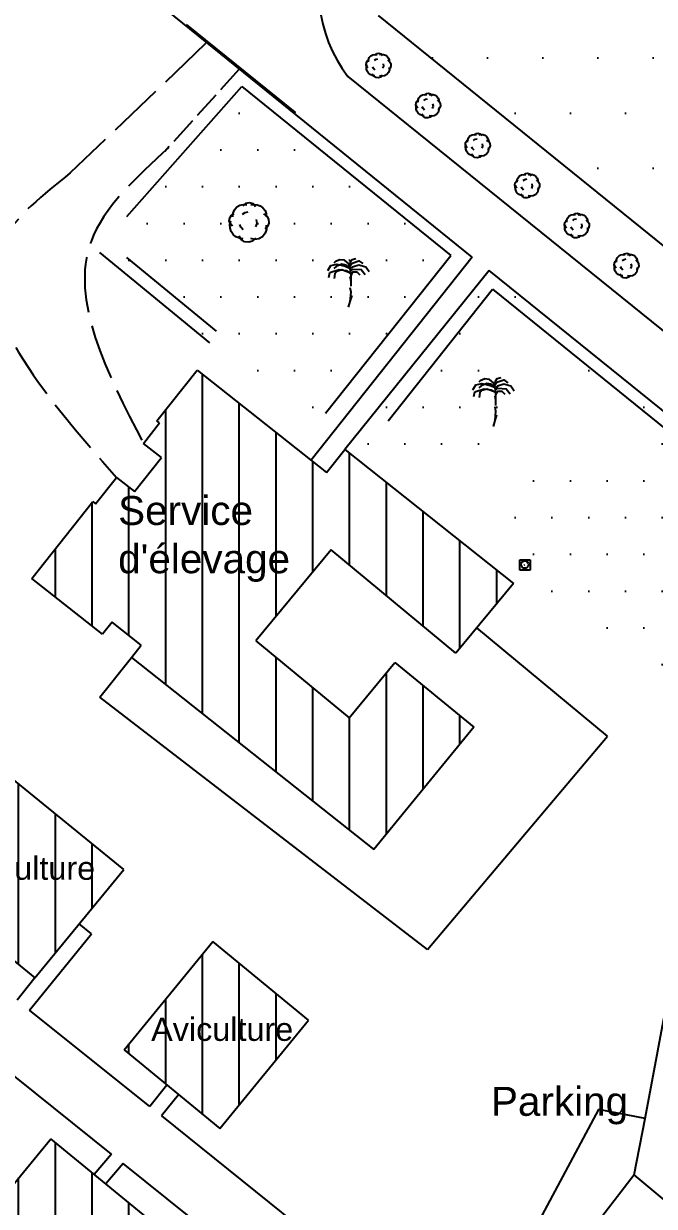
# Model space of a CAD drawing. Header units: metres. Extents: x 64 to 796628, y 142 to 671743.
# Drawn here: x 364074.5 to 364129, y 376009.7 to 376111.9 of the extents above; entities that cross this region are included whole.
import ezdxf

# ---------------------------------------------------------------- set-up
doc = ezdxf.new("R2010")
doc.units = ezdxf.units.M
doc.header["$LTSCALE"] = 2
doc.linetypes.add('ACAD_ISO02W100', pattern=[15, 12, -3])
doc.linetypes.add('UNE_LIGNE_CONTINUE', pattern=[0])
for name, color, linetype in [('Arbres', 100, 'Continuous'), ('construction', 1, 'Continuous'), ('palmier', 3, 'Continuous'), ('piste', 7, 'ACAD_ISO02W100'), ('Points d_appuis', 32, 'Continuous'), ('regard', 7, 'Continuous'), ('toponemie', 7, 'Continuous')]:
    doc.layers.add(name, color=color, linetype=linetype)
doc.layers.add('ROUTE', color=7, linetype='Continuous', lineweight=25)
doc.styles.add('Toponymie', font='arial.ttf', dxfattribs={"height": 2.5})
pattern_1 = [(0, (0, 0), (1.5875, 3.175), [0, -3.175])]

# ---------------------------------------------------------------- blocks, each defined once
blk = doc.blocks.new('Arbre 1')
at = {"layer": 'Arbres'}
for p, q in [((-1.589, 1.275), (-1.518, 1.457)), ((-1.518, 1.457), (-1.39, 1.608)), ((-1.39, 1.608), (-1.214, 1.71)), ((-1.214, 1.71), (-1.031, 1.735)), ((-1.08, 1.226), (-0.934, 1.319)), ((-1.042, 1.668), (-0.895, 1.809)), ((-1.031, 1.735), (-0.839, 1.731)), ((-0.934, 1.319), (-0.77, 1.354)), ((-0.895, 1.809), (-0.701, 1.853)), ((-0.701, 1.853), (-0.51, 1.801)), ((-0.627, 1.716), (-0.463, 1.751)), ((-0.51, 1.801), (-0.379, 1.634)), ((-0.463, 1.751), (-0.281, 1.728)), ((-0.281, 1.728), (-0.118, 1.667)), ((-0.118, 1.667), (0.024, 1.568)), ((0.024, 1.568), (0.136, 1.411)), ((0.136, 1.411), (0.2, 1.256)), ((-1.791, 0.847), (-1.768, 1.029)), ((-1.727, 0.691), (-1.791, 0.847)), ((-1.768, 1.029), (-1.668, 1.171)), ((-1.766, 0.663), (-1.714, 0.855)), ((-1.751, 0.461), (-1.766, 0.663)), ((-1.624, 0.564), (-1.727, 0.691)), ((-1.668, 1.171), (-1.522, 1.264)), ((-1.593, 1.083), (-1.589, 1.275)), ((-1.163, 0.516), (-1.227, 0.671)), ((-0.302, 0.718), (-0.373, 0.537)), ((-0.336, 0.931), (-0.302, 0.718)), ((0.046, 1.24), (0.226, 1.121)), ((0.2, 1.256), (0.206, 1.083)), ((0.226, 1.121), (0.328, 0.946)), ((0.343, 0.743), (0.272, 0.562)), ((0.328, 0.946), (0.343, 0.743)), ((-1.697, 0.286), (-1.751, 0.461)), ((-1.585, 0.13), (-1.697, 0.286)), ((-1.434, 0.002), (-1.585, 0.13)), ((-1.233, -0.079), (-1.434, 0.002)), ((-1.148, -0.149), (-1.259, 0.056)), ((-1.041, 0.378), (-1.163, 0.516)), ((0, 0), (-0.204, -0.111)), ((0.148, 0.189), (0, 0)), ((0.272, 0.562), (0.124, 0.421)), ((0.211, 0.4), (0.148, 0.189)), ((0.206, 0.621), (0.211, 0.4)), ((-1.051, -0.103), (-1.233, -0.079)), ((-0.968, -0.268), (-1.148, -0.149)), ((-0.738, -0.292), (-0.968, -0.268)), ((-0.534, -0.229), (-0.738, -0.292)), ((-0.417, -0.145), (-0.637, -0.102)), ((-0.377, -0.069), (-0.534, -0.229)), ((-0.204, -0.111), (-0.417, -0.145))]:
    blk.add_line(p, q, dxfattribs=at)
blk = doc.blocks.new('Regard')
for p, q in [((-0.67, 0.18), (0.22, 0.18)), ((-0.67, -0.71), (-0.67, 0.18)), ((-0.06, -0.06), (0, 0)), ((-0.06, -0.06), (0, 0)), ((0.22, 0.18), (0.22, -0.71)), ((0.22, -0.71), (-0.67, -0.71)), ((-0.29, -0.28), (-0.23, -0.22))]:
    blk.add_line(p, q)
blk.add_circle((-0.23, -0.22), 0.321)

msp = doc.modelspace()

# ---------------------------------------------------------------- hatches: boundary and pattern name
h = msp.add_hatch()
h.set_pattern_fill('DOTS', color=3, scale=3, style=0)
h.paths.add_polyline_path([(364156.6, 376171.04), (364229.29, 376112.16), (364179.41, 376052.47), (364105.15, 376112.58), (364153.2, 376171.13)])
h.paths.add_polyline_path([(364149.68, 376118.78), (364186.68, 376118.78), (364186.68, 376109.78), (364149.68, 376109.78)], flags=24)
h = msp.add_hatch()
h.set_pattern_fill('DOTS,_O', color=3, scale=2)
h.set_pattern_definition(pattern_1)
edge = h.paths.add_edge_path(flags=16)
edge.add_line((364094.64, 376094.62), (364094.53, 376094.33))
edge = h.paths.add_edge_path(flags=16)
edge.add_line((364094.59, 376094.96), (364094.64, 376094.62))
edge = h.paths.add_edge_path(flags=16)
edge.add_line((364093.27, 376094.29), (364093.16, 376094.54))
edge = h.paths.add_edge_path(flags=16)
edge.add_line((364093.46, 376094.07), (364093.27, 376094.29))
edge = h.paths.add_edge_path(flags=16)
edge.add_line((364093.63, 376095.58), (364093.9, 376095.64))
edge = h.paths.add_edge_path(flags=16)
edge.add_line((364093.4, 376095.43), (364093.63, 376095.58))
edge = h.paths.add_edge_path(flags=16)
edge.add_line((364093.29, 376093.23), (364093.11, 376093.56))
edge = h.paths.add_edge_path(flags=16)
edge.add_line((364093.58, 376093.04), (364093.29, 376093.23))
edge = h.paths.add_edge_path(flags=16)
edge.add_line((364093.95, 376093), (364093.58, 376093.04))
edge = h.paths.add_edge_path(flags=16)
edge.add_line((364094.27, 376093.1), (364093.95, 376093))
edge = h.paths.add_edge_path(flags=16)
edge.add_line((364094.52, 376093.36), (364094.27, 376093.1))
edge = h.paths.add_edge_path(flags=16)
edge.add_line((364094.46, 376093.24), (364094.11, 376093.31))
edge = h.paths.add_edge_path(flags=16)
edge.add_line((364094.8, 376093.29), (364094.46, 376093.24))
edge = h.paths.add_edge_path(flags=16)
edge.add_line((364095.13, 376093.47), (364094.8, 376093.29))
edge = h.paths.add_edge_path(flags=16)
edge.add_line((364095.36, 376093.77), (364095.13, 376093.47))
edge = h.paths.add_edge_path(flags=16)
edge.add_line((364095.46, 376094.11), (364095.36, 376093.77))
edge = h.paths.add_edge_path(flags=16)
edge.add_line((364095.46, 376094.46), (364095.46, 376094.11))
edge = h.paths.add_edge_path(flags=16)
edge.add_line((364095.56, 376094.37), (364095.33, 376094.14))
edge = h.paths.add_edge_path(flags=16)
edge.add_line((364095.68, 376094.66), (364095.56, 376094.37))
edge = h.paths.add_edge_path(flags=16)
edge.add_line((364095.65, 376094.98), (364095.68, 376094.66))
edge = h.paths.add_edge_path(flags=16)
edge.add_line((364095.49, 376095.26), (364095.65, 376094.98))
edge = h.paths.add_edge_path(flags=16)
edge.add_line((364095.2, 376095.45), (364095.49, 376095.26))
edge = h.paths.add_edge_path(flags=16)
edge.add_line((364095.45, 376095.48), (364095.46, 376095.2))
edge = h.paths.add_edge_path(flags=16)
edge.add_line((364095.34, 376095.73), (364095.45, 376095.48))
edge = h.paths.add_edge_path(flags=16)
edge.add_line((364095.17, 376095.98), (364095.34, 376095.73))
edge = h.paths.add_edge_path(flags=16)
edge.add_line((364094.94, 376096.14), (364095.17, 376095.98))
edge = h.paths.add_edge_path(flags=16)
edge.add_line((364094.68, 376096.23), (364094.94, 376096.14))
edge = h.paths.add_edge_path(flags=16)
edge.add_line((364094.39, 376096.27), (364094.68, 376096.23))
edge = h.paths.add_edge_path(flags=16)
edge.add_line((364094.12, 376096.22), (364094.39, 376096.27))
edge = h.paths.add_edge_path(flags=16)
edge.add_line((364094.31, 376096.35), (364094.52, 376096.08))
edge = h.paths.add_edge_path(flags=16)
edge.add_line((364094.01, 376096.43), (364094.31, 376096.35))
edge = h.paths.add_edge_path(flags=16)
edge.add_line((364093.7, 376096.36), (364094.01, 376096.43))
edge = h.paths.add_edge_path(flags=16)
edge.add_line((364093.46, 376096.14), (364093.7, 376096.36))
edge = h.paths.add_edge_path(flags=16)
edge.add_line((364093.48, 376096.24), (364093.79, 376096.24))
edge = h.paths.add_edge_path(flags=16)
edge.add_line((364093.19, 376096.2), (364093.48, 376096.24))
edge = h.paths.add_edge_path(flags=16)
edge.add_line((364092.9, 376096.04), (364093.19, 376096.2))
edge = h.paths.add_edge_path(flags=16)
edge.add_line((364092.7, 376095.8), (364092.9, 376096.04))
edge = h.paths.add_edge_path(flags=16)
edge.add_line((364092.59, 376095.51), (364092.7, 376095.8))
edge = h.paths.add_edge_path(flags=16)
edge.add_line((364092.58, 376095.2), (364092.59, 376095.51))
edge = h.paths.add_edge_path(flags=16)
edge.add_line((364092.46, 376095.34), (364092.69, 376095.49))
edge = h.paths.add_edge_path(flags=16)
edge.add_line((364092.3, 376095.12), (364092.46, 376095.34))
edge = h.paths.add_edge_path(flags=16)
edge.add_line((364092.26, 376094.82), (364092.3, 376095.12))
edge = h.paths.add_edge_path(flags=16)
edge.add_line((364092.37, 376094.58), (364092.26, 376094.82))
edge = h.paths.add_edge_path(flags=16)
edge.add_line((364092.53, 376094.37), (364092.37, 376094.58))
edge = h.paths.add_edge_path(flags=16)
edge.add_line((364092.3, 376094.53), (364092.39, 376094.84))
edge = h.paths.add_edge_path(flags=16)
edge.add_line((364092.33, 376094.21), (364092.3, 376094.53))
edge = h.paths.add_edge_path(flags=16)
edge.add_line((364092.41, 376093.93), (364092.33, 376094.21))
edge = h.paths.add_edge_path(flags=16)
edge.add_line((364092.59, 376093.68), (364092.41, 376093.93))
edge = h.paths.add_edge_path(flags=16)
edge.add_line((364092.83, 376093.47), (364092.59, 376093.68))
edge = h.paths.add_edge_path(flags=16)
edge.add_line((364093.15, 376093.34), (364092.83, 376093.47))
edge = h.paths.add_edge_path(flags=16)
edge.add_line((364093.45, 376093.31), (364093.15, 376093.34))
edge = h.paths.add_edge_path()
edge.add_line((364100.57, 376078.23), (364099.53, 376076.97))
edge.add_line((364100.57, 376078.23), (364111.38, 376091.86))
edge.add_line((364090.57, 376084.31), (364099.53, 376076.97))
edge.add_line((364081.06, 376092.1), (364090.57, 376084.31))
edge.add_line((364083.41, 376095.23), (364081.06, 376092.1))
edge.add_line((364083.41, 376095.23), (364093.34, 376106.46))
edge.add_line((364093.34, 376106.46), (364111.38, 376091.86))
h = msp.add_hatch()
h.set_pattern_fill('DOTS,_O', color=3, scale=2)
h.set_pattern_definition(pattern_1)
edge = h.paths.add_edge_path(flags=0)
edge.add_line((364117.95, 376065.32), (364118.01, 376065.38))
edge = h.paths.add_edge_path(flags=0)
edge.add_line((364117.95, 376065.32), (364118.01, 376065.38))
edge = h.paths.add_edge_path(flags=0)
edge.add_line((364117.72, 376065.1), (364117.78, 376065.16))
edge = h.paths.add_edge_path(flags=16)
edge.add_line((364117.34, 376065.56), (364118.23, 376065.56))
edge = h.paths.add_edge_path(flags=16)
edge.add_line((364118.23, 376065.56), (364118.23, 376064.67))
edge = h.paths.add_edge_path(flags=16)
edge.add_line((364118.23, 376064.67), (364117.34, 376064.67))
edge = h.paths.add_edge_path(flags=16)
edge.add_line((364117.34, 376064.67), (364117.34, 376065.56))
edge = h.paths.add_edge_path(flags=16)
edge.add_arc((364117.78, 376065.16), 0.321, 0, 360)
edge = h.paths.add_edge_path(flags=16)
edge.add_line((364132.93, 376062.56), (364132.85, 376062.38))
edge = h.paths.add_edge_path(flags=16)
edge.add_line((364132.89, 376062.77), (364132.93, 376062.56))
edge = h.paths.add_edge_path(flags=16)
edge.add_line((364132.06, 376062.35), (364132, 376062.51))
edge = h.paths.add_edge_path(flags=16)
edge.add_line((364132.19, 376062.22), (364132.06, 376062.35))
edge = h.paths.add_edge_path(flags=16)
edge.add_line((364132.29, 376063.16), (364132.46, 376063.19))
edge = h.paths.add_edge_path(flags=16)
edge.add_line((364132.15, 376063.06), (364132.29, 376063.16))
edge = h.paths.add_edge_path(flags=16)
edge.add_line((364132.08, 376061.69), (364131.97, 376061.89))
edge = h.paths.add_edge_path(flags=16)
edge.add_line((364132.26, 376061.57), (364132.08, 376061.69))
edge = h.paths.add_edge_path(flags=16)
edge.add_line((364132.49, 376061.55), (364132.26, 376061.57))
edge = h.paths.add_edge_path(flags=16)
edge.add_line((364132.69, 376061.61), (364132.49, 376061.55))
edge = h.paths.add_edge_path(flags=16)
edge.add_line((364132.85, 376061.77), (364132.69, 376061.61))
edge = h.paths.add_edge_path(flags=16)
edge.add_line((364132.81, 376061.69), (364132.59, 376061.74))
edge = h.paths.add_edge_path(flags=16)
edge.add_line((364133.02, 376061.73), (364132.81, 376061.69))
edge = h.paths.add_edge_path(flags=16)
edge.add_line((364133.23, 376061.84), (364133.02, 376061.73))
edge = h.paths.add_edge_path(flags=16)
edge.add_line((364133.38, 376062.03), (364133.23, 376061.84))
edge = h.paths.add_edge_path(flags=16)
edge.add_line((364133.44, 376062.24), (364133.38, 376062.03))
edge = h.paths.add_edge_path(flags=16)
edge.add_line((364133.43, 376062.46), (364133.44, 376062.24))
edge = h.paths.add_edge_path(flags=16)
edge.add_line((364133.5, 376062.4), (364133.35, 376062.26))
edge = h.paths.add_edge_path(flags=16)
edge.add_line((364133.57, 376062.58), (364133.5, 376062.4))
edge = h.paths.add_edge_path(flags=16)
edge.add_line((364133.56, 376062.78), (364133.57, 376062.58))
edge = h.paths.add_edge_path(flags=16)
edge.add_line((364133.45, 376062.96), (364133.56, 376062.78))
edge = h.paths.add_edge_path(flags=16)
edge.add_line((364133.27, 376063.08), (364133.45, 376062.96))
edge = h.paths.add_edge_path(flags=16)
edge.add_line((364133.43, 376063.09), (364133.43, 376062.92))
edge = h.paths.add_edge_path(flags=16)
edge.add_line((364133.36, 376063.25), (364133.43, 376063.09))
edge = h.paths.add_edge_path(flags=16)
edge.add_line((364133.25, 376063.41), (364133.36, 376063.25))
edge = h.paths.add_edge_path(flags=16)
edge.add_line((364133.11, 376063.51), (364133.25, 376063.41))
edge = h.paths.add_edge_path(flags=16)
edge.add_line((364132.95, 376063.57), (364133.11, 376063.51))
edge = h.paths.add_edge_path(flags=16)
edge.add_line((364132.76, 376063.59), (364132.95, 376063.57))
edge = h.paths.add_edge_path(flags=16)
edge.add_line((364132.6, 376063.56), (364132.76, 376063.59))
edge = h.paths.add_edge_path(flags=16)
edge.add_line((364132.72, 376063.64), (364132.85, 376063.47))
edge = h.paths.add_edge_path(flags=16)
edge.add_line((364132.53, 376063.69), (364132.72, 376063.64))
edge = h.paths.add_edge_path(flags=16)
edge.add_line((364132.33, 376063.65), (364132.53, 376063.69))
edge = h.paths.add_edge_path(flags=16)
edge.add_line((364132.19, 376063.51), (364132.33, 376063.65))
edge = h.paths.add_edge_path(flags=16)
edge.add_line((364132.2, 376063.57), (364132.39, 376063.57))
edge = h.paths.add_edge_path(flags=16)
edge.add_line((364132.01, 376063.55), (364132.2, 376063.57))
edge = h.paths.add_edge_path(flags=16)
edge.add_line((364131.84, 376063.45), (364132.01, 376063.55))
edge = h.paths.add_edge_path(flags=16)
edge.add_line((364131.71, 376063.3), (364131.84, 376063.45))
edge = h.paths.add_edge_path(flags=16)
edge.add_line((364131.64, 376063.11), (364131.71, 376063.3))
edge = h.paths.add_edge_path(flags=16)
edge.add_line((364131.63, 376062.92), (364131.64, 376063.11))
edge = h.paths.add_edge_path(flags=16)
edge.add_line((364131.56, 376063.01), (364131.71, 376063.1))
edge = h.paths.add_edge_path(flags=16)
edge.add_line((364131.46, 376062.87), (364131.56, 376063.01))
edge = h.paths.add_edge_path(flags=16)
edge.add_line((364131.44, 376062.69), (364131.46, 376062.87))
edge = h.paths.add_edge_path(flags=16)
edge.add_line((364131.5, 376062.53), (364131.44, 376062.69))
edge = h.paths.add_edge_path(flags=16)
edge.add_line((364131.6, 376062.4), (364131.5, 376062.53))
edge = h.paths.add_edge_path(flags=16)
edge.add_line((364131.46, 376062.5), (364131.51, 376062.69))
edge = h.paths.add_edge_path(flags=16)
edge.add_line((364131.48, 376062.3), (364131.46, 376062.5))
edge = h.paths.add_edge_path(flags=16)
edge.add_line((364131.53, 376062.13), (364131.48, 376062.3))
edge = h.paths.add_edge_path(flags=16)
edge.add_line((364131.64, 376061.97), (364131.53, 376062.13))
edge = h.paths.add_edge_path(flags=16)
edge.add_line((364131.79, 376061.84), (364131.64, 376061.97))
edge = h.paths.add_edge_path(flags=16)
edge.add_line((364131.99, 376061.76), (364131.79, 376061.84))
edge = h.paths.add_edge_path(flags=16)
edge.add_line((364132.18, 376061.74), (364131.99, 376061.76))
edge = h.paths.add_edge_path(flags=16)
edge.add_line((364132.98, 376052.81), (364132.91, 376052.63))
edge = h.paths.add_edge_path(flags=16)
edge.add_line((364132.95, 376053.02), (364132.98, 376052.81))
edge = h.paths.add_edge_path(flags=16)
edge.add_line((364132.12, 376052.61), (364132.06, 376052.76))
edge = h.paths.add_edge_path(flags=16)
edge.add_line((364132.24, 376052.47), (364132.12, 376052.61))
edge = h.paths.add_edge_path(flags=16)
edge.add_line((364132.35, 376053.41), (364132.51, 376053.44))
edge = h.paths.add_edge_path(flags=16)
edge.add_line((364132.2, 376053.32), (364132.35, 376053.41))
edge = h.paths.add_edge_path(flags=16)
edge.add_line((364132.14, 376051.94), (364132.02, 376052.15))
edge = h.paths.add_edge_path(flags=16)
edge.add_line((364132.32, 376051.82), (364132.14, 376051.94))
edge = h.paths.add_edge_path(flags=16)
edge.add_line((364132.55, 376051.8), (364132.32, 376051.82))
edge = h.paths.add_edge_path(flags=16)
edge.add_line((364132.75, 376051.86), (364132.55, 376051.8))
edge = h.paths.add_edge_path(flags=16)
edge.add_line((364132.91, 376052.02), (364132.75, 376051.86))
edge = h.paths.add_edge_path(flags=16)
edge.add_line((364132.87, 376051.95), (364132.65, 376051.99))
edge = h.paths.add_edge_path(flags=16)
edge.add_line((364133.08, 376051.98), (364132.87, 376051.95))
edge = h.paths.add_edge_path(flags=16)
edge.add_line((364133.28, 376052.09), (364133.08, 376051.98))
edge = h.paths.add_edge_path(flags=16)
edge.add_line((364133.43, 376052.28), (364133.28, 376052.09))
edge = h.paths.add_edge_path(flags=16)
edge.add_line((364133.49, 376052.49), (364133.43, 376052.28))
edge = h.paths.add_edge_path(flags=16)
edge.add_line((364133.49, 376052.71), (364133.49, 376052.49))
edge = h.paths.add_edge_path(flags=16)
edge.add_line((364133.56, 376052.65), (364133.41, 376052.51))
edge = h.paths.add_edge_path(flags=16)
edge.add_line((364133.63, 376052.83), (364133.56, 376052.65))
edge = h.paths.add_edge_path(flags=16)
edge.add_line((364133.61, 376053.04), (364133.63, 376052.83))
edge = h.paths.add_edge_path(flags=16)
edge.add_line((364133.51, 376053.21), (364133.61, 376053.04))
edge = h.paths.add_edge_path(flags=16)
edge.add_line((364133.33, 376053.33), (364133.51, 376053.21))
edge = h.paths.add_edge_path(flags=16)
edge.add_line((364133.48, 376053.35), (364133.49, 376053.17))
edge = h.paths.add_edge_path(flags=16)
edge.add_line((364133.42, 376053.5), (364133.48, 376053.35))
edge = h.paths.add_edge_path(flags=16)
edge.add_line((364133.31, 376053.66), (364133.42, 376053.5))
edge = h.paths.add_edge_path(flags=16)
edge.add_line((364133.16, 376053.76), (364133.31, 376053.66))
edge = h.paths.add_edge_path(flags=16)
edge.add_line((364133, 376053.82), (364133.16, 376053.76))
edge = h.paths.add_edge_path(flags=16)
edge.add_line((364132.82, 376053.84), (364133, 376053.82))
edge = h.paths.add_edge_path(flags=16)
edge.add_line((364132.66, 376053.81), (364132.82, 376053.84))
edge = h.paths.add_edge_path(flags=16)
edge.add_line((364132.77, 376053.89), (364132.9, 376053.72))
edge = h.paths.add_edge_path(flags=16)
edge.add_line((364132.58, 376053.94), (364132.77, 376053.89))
edge = h.paths.add_edge_path(flags=16)
edge.add_line((364132.39, 376053.9), (364132.58, 376053.94))
edge = h.paths.add_edge_path(flags=16)
edge.add_line((364132.24, 376053.76), (364132.39, 376053.9))
edge = h.paths.add_edge_path(flags=16)
edge.add_line((364132.25, 376053.83), (364132.44, 376053.82))
edge = h.paths.add_edge_path(flags=16)
edge.add_line((364132.07, 376053.8), (364132.25, 376053.83))
edge = h.paths.add_edge_path(flags=16)
edge.add_line((364131.89, 376053.7), (364132.07, 376053.8))
edge = h.paths.add_edge_path(flags=16)
edge.add_line((364131.77, 376053.55), (364131.89, 376053.7))
edge = h.paths.add_edge_path(flags=16)
edge.add_line((364131.69, 376053.37), (364131.77, 376053.55))
edge = h.paths.add_edge_path(flags=16)
edge.add_line((364131.69, 376053.17), (364131.69, 376053.37))
edge = h.paths.add_edge_path(flags=16)
edge.add_line((364131.61, 376053.26), (364131.76, 376053.35))
edge = h.paths.add_edge_path(flags=16)
edge.add_line((364131.52, 376053.12), (364131.61, 376053.26))
edge = h.paths.add_edge_path(flags=16)
edge.add_line((364131.49, 376052.94), (364131.52, 376053.12))
edge = h.paths.add_edge_path(flags=16)
edge.add_line((364131.56, 376052.78), (364131.49, 376052.94))
edge = h.paths.add_edge_path(flags=16)
edge.add_line((364131.66, 376052.65), (364131.56, 376052.78))
edge = h.paths.add_edge_path(flags=16)
edge.add_line((364131.52, 376052.75), (364131.57, 376052.95))
edge = h.paths.add_edge_path(flags=16)
edge.add_line((364131.53, 376052.55), (364131.52, 376052.75))
edge = h.paths.add_edge_path(flags=16)
edge.add_line((364131.59, 376052.38), (364131.53, 376052.55))
edge = h.paths.add_edge_path(flags=16)
edge.add_line((364131.7, 376052.22), (364131.59, 376052.38))
edge = h.paths.add_edge_path(flags=16)
edge.add_line((364131.85, 376052.09), (364131.7, 376052.22))
edge = h.paths.add_edge_path(flags=16)
edge.add_line((364132.05, 376052.01), (364131.85, 376052.09))
edge = h.paths.add_edge_path(flags=16)
edge.add_line((364132.23, 376051.99), (364132.05, 376052.01))
edge = h.paths.add_edge_path()
edge.add_arc((364128.37, 376067.99), 9.11, 347.474, 400.0668)
edge.add_line((364134.87, 376053.24), (364137.26, 376066.02))
edge.add_line((364134.1, 376049.13), (364134.87, 376053.24))
edge.add_line((364116.8, 376063.54), (364134.1, 376049.13))
edge.add_line((364102.24, 376075.1), (364116.8, 376063.54))
edge.add_line((364114.71, 376090.57), (364102.24, 376075.1))
edge.add_line((364135.34, 376073.86), (364114.71, 376090.57))
at = {"layer": 'construction'}
h = msp.add_hatch(dxfattribs=at)
h.set_pattern_fill('ANSI31', color=256, angle=45, style=0)
h.paths.add_polyline_path([(364084.07, 376071.47), (364086.4, 376074.4), (364084.85, 376075.63), (364086.25, 376077.4), (364086.01, 376077.58), (364089.48, 376081.96), (364100.66, 376073.1), (364102.24, 376075.1), (364116.8, 376063.54), (364111.82, 376057.52), (364101.05, 376066.43), (364094.55, 376058.58), (364102.6, 376051.92), (364106.55, 376056.7), (364113.37, 376051.13), (364104.74, 376040.57), (364083.83, 376057.15), (364084.65, 376058.19), (364082.15, 376060.18), (364081.32, 376059.14), (364075.22, 376063.97), (364080.48, 376070.61), (364080.72, 376070.42), (364082.52, 376072.69)])
h.paths.add_polyline_path([(364082.04, 376071.71), (364097.87, 376071.71), (364097.87, 376063), (364082.04, 376063)], flags=24)
h = msp.add_hatch(dxfattribs=at)
h.set_pattern_fill('ANSI31', color=256, angle=45, style=0)
h.paths.add_polyline_path([(364048.09, 376043.2), (364059.59, 376057.28), (364070.7, 376048.21), (364059.19, 376034.13)])
h.paths.add_polyline_path([(364065.75, 376037.42), (364073.42, 376046.77), (364083.15, 376038.82), (364075.48, 376029.47)])
h.paths.add_polyline_path([(364069.22, 376021.82), (364059.49, 376029.77), (364051.82, 376020.42), (364061.55, 376012.47)])
h.paths.add_polyline_path([(364069.11, 376006.15), (364076.85, 376015.57), (364085.15, 376008.77), (364077.41, 375999.35)])
h.paths.add_polyline_path([(364083.18, 376023.25), (364091.44, 376016.46), (364099.11, 376025.81), (364090.85, 376032.6)])
h.paths.add_polyline_path([(364048.59, 376065.92), (364040.5, 376055.83), (364034.31, 376060.71), (364042.4, 376070.8)])
h.paths.add_polyline_path([(364051.77, 376048.37), (364066.85, 376048.37), (364066.85, 376042.94), (364051.77, 376042.94)], flags=25)
h.paths.add_polyline_path([(364067.92, 376040.44), (364081.08, 376040.44), (364081.08, 376037.41), (364067.92, 376037.41)], flags=25)
h.paths.add_polyline_path([(364054.11, 376023.29), (364067.27, 376023.29), (364067.27, 376020.26), (364054.11, 376020.26)], flags=25)
h.paths.add_polyline_path([(364071.16, 376009.87), (364084.32, 376009.87), (364084.32, 376006.83), (364071.16, 376006.83)], flags=25)
h.paths.add_polyline_path([(364085.02, 376026.53), (364098.18, 376026.53), (364098.18, 376023.49), (364085.02, 376023.49)], flags=25)

# ---------------------------------------------------------------- linework, layer by layer
for p, q in [((364113.22, 376091.71), (364086.9, 376113.02)), ((364179.41, 376052.47), (364105.15, 376112.58)), ((364102.5, 376107.32), (364207.38, 376022.62)), ((364081.06, 376092.1), (364090.57, 376084.31)), ((364113.22, 376091.71), (364099.32, 376074.17)), ((364114.71, 376090.57), (364102.24, 376075.1)), ((364135.34, 376073.86), (364114.71, 376090.57)), ((364128.15, 376017.34), (364134.87, 376053.24)), ((364080.37, 376033.28), (364079.32, 376034.15)), ((364075.03, 376026.69), (364080.37, 376033.28)), ((364075.48, 376029.47), (364073.94, 376027.56)), ((364075.03, 376026.69), (364075.03, 376026.69)), ((364075.03, 376026.69), (364075.03, 376026.69)), ((364086.88, 376020.21), (364085.4, 376018.36)), ((364087.88, 376019.38), (364086.41, 376017.55)), ((364124.13, 376018.09), (364117.14, 376005.07)), ((364128.15, 376017.34), (364124.13, 376018.09)), ((364086.41, 376017.55), (364107.6, 376000.54)), ((364127.21, 376012.45), (364128.15, 376017.34)), ((364082.1, 376014.25), (364080.59, 376012.5)), ((364083.11, 376013.44), (364081.6, 376011.68)), ((364100.8, 375999.23), (364083.11, 376013.44)), ((364127.21, 376012.45), (364120, 376003.15))]:
    msp.add_line(p, q)
at = {"color": 3}
for p, q in [((364083.41, 376095.23), (364093.34, 376106.46)), ((364093.34, 376106.46), (364111.38, 376091.86)), ((364091.15, 376085.33), (364083.41, 376091.67)), ((364100.57, 376078.23), (364111.38, 376091.86)), ((364105.98, 376077.58), (364114.98, 376088.94)), ((364114.98, 376088.94), (364135.02, 376072.72))]:
    msp.add_line(p, q, dxfattribs=at)
at = {"color": 0}
for p, q in [((364085.4, 376018.36), (364075.03, 376026.69)), ((364082.1, 376014.25), (364071.68, 376022.61))]:
    msp.add_line(p, q, dxfattribs=at)
at = {"ltscale": 0.4}
msp.add_line((364140.74, 376001.16), (364127.21, 376012.45), dxfattribs=at)
msp.add_arc((364112.21, 376114.77), 12.24, 154.8249, 217.5276)
msp.add_point((364097.91, 376104.24))
at = {"layer": 'construction'}
for p, q in [((364086.01, 376077.58), (364089.48, 376081.96)), ((364089.48, 376081.96), (364100.66, 376073.1)), ((364084.85, 376075.63), (364086.25, 376077.4)), ((364086.25, 376077.4), (364086.01, 376077.58)), ((364086.4, 376074.4), (364084.85, 376075.63)), ((364084.07, 376071.47), (364086.4, 376074.4)), ((364100.66, 376073.1), (364102.24, 376075.1)), ((364102.24, 376075.1), (364116.8, 376063.54)), ((364080.72, 376070.42), (364082.52, 376072.69)), ((364082.52, 376072.69), (364084.07, 376071.47)), ((364075.22, 376063.97), (364080.48, 376070.61)), ((364080.48, 376070.61), (364080.72, 376070.42)), ((364101.05, 376066.43), (364094.55, 376058.58)), ((364111.82, 376057.52), (364101.05, 376066.43)), ((364081.32, 376059.14), (364075.22, 376063.97)), ((364116.8, 376063.54), (364111.82, 376057.52)), ((364082.15, 376060.18), (364081.32, 376059.14)), ((364084.65, 376058.19), (364082.15, 376060.18)), ((364124.92, 376050.34), (364113.62, 376059.69)), ((364083.83, 376057.15), (364084.65, 376058.19)), ((364094.55, 376058.58), (364102.6, 376051.92)), ((364081.1, 376053.71), (364083.83, 376057.15)), ((364083.83, 376057.15), (364104.74, 376040.57)), ((364102.6, 376051.92), (364106.55, 376056.7)), ((364106.55, 376056.7), (364113.37, 376051.13)), ((364109.36, 376031.91), (364081.1, 376053.71)), ((364113.37, 376051.13), (364104.74, 376040.57)), ((364109.36, 376031.91), (364124.92, 376050.34)), ((364083.15, 376038.82), (364073.42, 376046.77)), ((364075.48, 376029.47), (364083.15, 376038.82)), ((364065.75, 376037.42), (364075.48, 376029.47)), ((364083.18, 376023.25), (364090.85, 376032.6)), ((364099.11, 376025.81), (364090.85, 376032.6)), ((364091.44, 376016.46), (364099.11, 376025.81)), ((364083.18, 376023.25), (364091.44, 376016.46)), ((364069.11, 376006.15), (364076.85, 376015.57)), ((364085.15, 376008.77), (364076.85, 376015.57))]:
    msp.add_line(p, q, dxfattribs=at)
at = {"layer": 'palmier', "linetype": 'UNE_LIGNE_CONTINUE'}
for points in [[(364103.2, 376091.57), (364102.86, 376091.49), (364102.69, 376091.28), (364102.65, 376090.89), (364102.56, 376091.15), (364102.22, 376091.45), (364101.8, 376091.49), (364101.42, 376091.32), (364101.29, 376091.19)], [(364100.78, 376090.56), (364101.03, 376090.98), (364101.54, 376091.11), (364102.26, 376090.94), (364102.65, 376090.77), (364102.35, 376091.02), (364101.97, 376091.11), (364101.5, 376090.89), (364101.29, 376090.72)], [(364100.86, 376089.96), (364100.95, 376090.39), (364101.76, 376090.64), (364102.35, 376090.56), (364102.73, 376090.34), (364101.97, 376090.6), (364101.54, 376090.47), (364101.37, 376090.3), (364101.33, 376089.88)], [(364104.34, 376090.43), (364104.04, 376090.85), (364103.45, 376091.02), (364102.9, 376090.85), (364102.69, 376090.72), (364102.73, 376090.56), (364102.65, 376090.89), (364102.86, 376091.19), (364103.45, 376091.4), (364103.79, 376091.15)], [(364102.77, 376090.09), (364102.73, 376090.56), (364102.94, 376090.68), (364103.66, 376090.64), (364104, 376090.22)], [(364102.77, 376089.62), (364102.69, 376090)], [(364102.77, 376089.2), (364102.77, 376090.09), (364102.94, 376090.43), (364103.28, 376090.43), (364103.54, 376090.17)], [(364102.69, 376087.89), (364102.77, 376088.69), (364102.69, 376089.07)], [(364102.56, 376087.38), (364102.69, 376087.89), (364102.86, 376088.39)], [(364115.71, 376081.28), (364115.37, 376081.19), (364115.2, 376080.98), (364115.16, 376080.6), (364115.07, 376080.86), (364114.73, 376081.15), (364114.31, 376081.19), (364113.93, 376081.03), (364113.8, 376080.9)], [(364113.29, 376080.26), (364113.55, 376080.69), (364114.05, 376080.81), (364114.78, 376080.64), (364115.16, 376080.47), (364114.86, 376080.73), (364114.48, 376080.81), (364114.01, 376080.6), (364113.8, 376080.43)], [(364113.38, 376079.67), (364113.46, 376080.09), (364114.27, 376080.35), (364114.86, 376080.26), (364115.24, 376080.05), (364114.48, 376080.3), (364114.05, 376080.18), (364113.89, 376080.01), (364113.84, 376079.58)], [(364116.85, 376080.14), (364116.56, 376080.56), (364115.96, 376080.73), (364115.41, 376080.56), (364115.2, 376080.43), (364115.24, 376080.26), (364115.16, 376080.6), (364115.37, 376080.9), (364115.96, 376081.11), (364116.3, 376080.86)], [(364115.28, 376079.8), (364115.24, 376080.26), (364115.45, 376080.39), (364116.17, 376080.35), (364116.51, 376079.92)], [(364115.28, 376079.33), (364115.2, 376079.71)], [(364115.28, 376078.91), (364115.28, 376079.8), (364115.45, 376080.14), (364115.79, 376080.14), (364116.05, 376079.88)], [(364115.2, 376077.59), (364115.28, 376078.4), (364115.2, 376078.78)], [(364115.07, 376077.08), (364115.2, 376077.59), (364115.37, 376078.1)]]:
    msp.add_lwpolyline(points, dxfattribs=at)
at = {"layer": 'piste', "linetype": 'ACAD_ISO02W100', "lineweight": 25, "ltscale": 0.2}
msp.add_line((364090.22, 376110.15), (364078.54, 376098.98), dxfattribs=at)
at = {"layer": 'piste', "linetype": 'ACAD_ISO02W100', "lineweight": 25, "ltscale": 0.1}
msp.add_line((364093.11, 376107.94), (364086.69, 376100.82), dxfattribs=at)
at = {"layer": 'piste', "color": 0, "linetype": 'ACAD_ISO02W100', "lineweight": 25, "ltscale": 0.2}
for points in [[(364087.03, 376101.16), (364080.33, 376093.06), (364084.85, 376075.63)], [(364078.54, 376098.98), (364072.73, 376093.14), (364082.52, 376072.69)]]:
    msp.add_spline(points, degree=3, dxfattribs=at)
at = {"layer": 'ROUTE'}
msp.add_line((364088.55, 376111.81), (364097.91, 376104.24), dxfattribs=at)

# ---------------------------------------------------------------- block references
at = {"color": 3}
for p in [(364105.87, 376107.48), (364110.15, 376104.02), (364114.43, 376100.57), (364118.71, 376097.11), (364122.99, 376093.66), (364127.27, 376090.2)]:
    msp.add_blockref('Arbre 1', p, dxfattribs=at)
at = {"layer": 'Arbres', "xscale": 1.599362493841909, "yscale": 1.599362493841909, "zscale": 1.599362493849149}
msp.add_blockref('Arbre 1', (364095.13, 376093.47), dxfattribs=at)
at = {"layer": 'regard', "color": 5}
msp.add_blockref('Regard', (364118.01, 376065.38), dxfattribs=at)

# ---------------------------------------------------------------- texts
at = {"layer": 'Points d_appuis', "color": 7, "style": 'Toponymie'}
msp.add_text('Parking', height=2.5, dxfattribs=at).set_placement((364114.85, 376017.56))
at = {"layer": 'toponemie', "width": 19.2202, "attachment_point": 1}
for s, insert, char_height in [("\\pt10,12.5;{\\fArial|b0|i0|c0|p34;Service \\Pd'élevage}", (364082.67, 376071.08), 2.5), ('\\pt8,10;{\\fArial|b0|i0|c0|p34;Aviculture}', (364068.42, 376039.94), 2), ('\\pt8,10;{\\fArial|b0|i0|c0|p34;Aviculture}', (364085.52, 376026.03), 2)]:
    msp.add_mtext(s, dxfattribs=dict(at, insert=insert, char_height=char_height))

doc.saveas('drawing.dxf')
